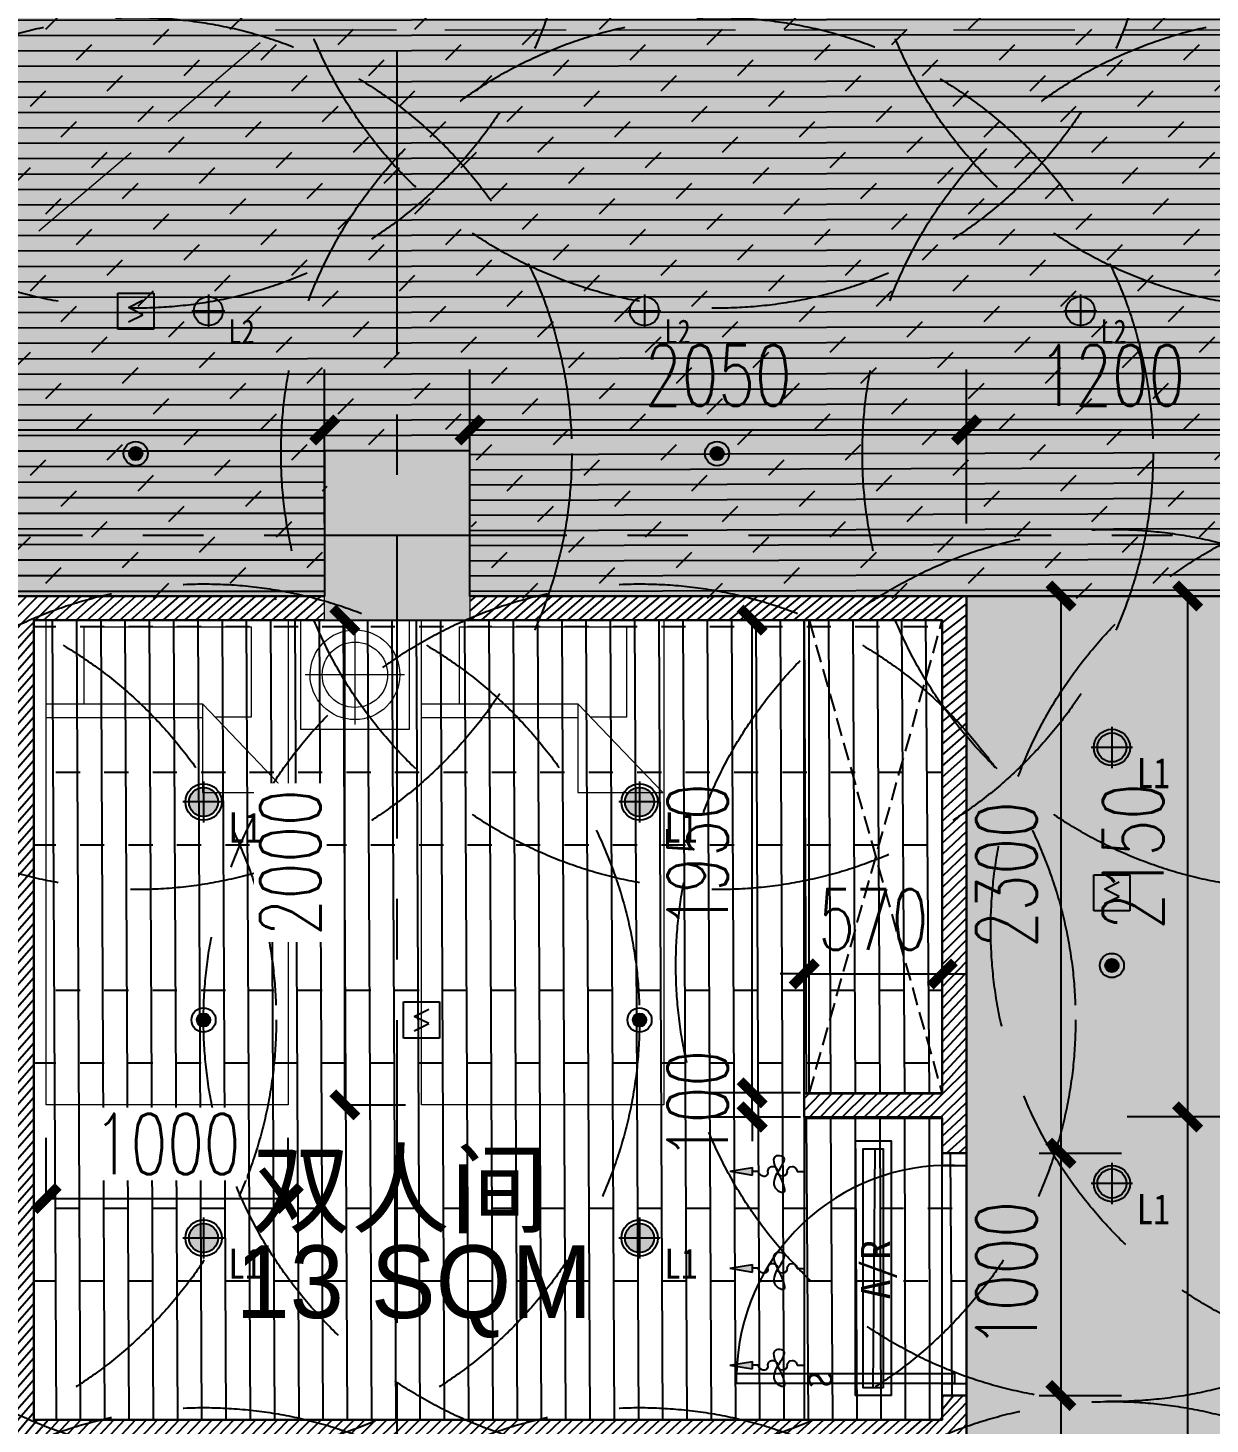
# Model space of a CAD drawing. Header units: millimetres. Extents: x -86392818 to -86307589, y 1129347621 to 1129375919.
# Drawn here: x -86329814 to -86324934, y 1129357203 to 1129362966 of the extents above; entities that cross this region are included whole.
import ezdxf
from ezdxf.enums import TextEntityAlignment as Align

# ---------------------------------------------------------------- set-up
doc = ezdxf.new("R2010")
doc.units = ezdxf.units.MM
doc.header["$LTSCALE"] = 1000
for name, pattern in [('__DASH', [0.35, 0.25, -0.1]), ('CENTER', [2, 1.25, -0.25, 0.25, -0.25]), ('DASH', [0.35, 0.25, -0.1]), ('DASHED', [19.049999999999997, 12.7, -6.35])]:
    doc.linetypes.add(name, pattern=pattern)
doc.layers.get('Defpoints').update_dxf_attribs({"color": 250})
for name, color, linetype in [('AD-DOOR', 4, 'Continuous'), ('A—墙体-填充', 8, 'Continuous'), ('A—轴线', 1, 'CENTER'), ('C—平顶—喷淋', 5, 'Continuous'), ('C—平顶—暖通', 47, 'Continuous'), ('C—平顶—灯具', 1, 'Continuous'), ('C—平顶—烟感 温感', 3, 'Continuous'), ('C—平顶—轮廓线', 4, 'Continuous'), ('F—地坪—hatch', 8, 'Continuous'), ('F—地坪—分格', 5, 'Continuous'), ('p—平面—文字', 40, 'Continuous'), ('P—平面—移动家具', 165, 'Continuous'), ('P—隔墙—石膏板墙（到顶）', 2, 'Continuous'), ('TEXT\u3000文字', 4, 'Continuous'), ('WALL-DIM', 3, 'Continuous'), ('家具尺寸', 165, 'Continuous')]:
    doc.layers.add(name, color=color, linetype=linetype)
for name, color, linetype, lineweight in [('P-15 平面窗帘', 8, 'Continuous', 0), ('Q-01 原始墙柱', 7, 'Continuous', 0), ('Q-02 墙柱填充', 250, 'Continuous', 0), ('家具', 45, 'Continuous', 9)]:
    doc.layers.add(name, color=color, linetype=linetype, lineweight=lineweight)
doc.styles.add('_TCH_DIM_T3', font='SIMPLEX', dxfattribs={"width": 0.7058823529411765, "bigfont": 'GBCBIG'})
doc.styles.add('HZTXT', font='t.shx', dxfattribs={"bigfont": 'hztxt.shx'})
doc.styles.add('MtXpl_', font='simhei.ttf')
doc.styles.add('STO', font='')
doc.styles.add('WORD-2', font='simhei.ttf', dxfattribs={"height": 2.5})
doc.styles.add('黑体', font='simhei.ttf')
doc.styles.get('STO').set_extended_font_data('SimSun')
doc.dimstyles.new('WALL-DIM', dxfattribs={"dimtxt": 250, "dimasz": 100, "dimexe": 250, "dimexo": 300, "dimgap": 100, "dimtad": 1, "dimdec": 0, "dimzin": 0, "dimdsep": 46, "dimtxsty": '_TCH_DIM_T3', "dimblk": 'ARCHTICK', "dimcen": 0.09, "dimclrd": 1, "dimclre": 1, "dimclrt": 7, "dimazin": 2, "dimtfac": 1, "dimtdec": 0, "dimtix": 1, "dimtmove": 2, "dimatfit": 3, "dimfxl": 500, "dimfxlon": 1, "dimtolj": 1, "dimtzin": 0, "dimarcsym": 0})
pattern_1 = [(45, (0, 0), (-22.45064030267288, 22.45064030267288), [])]
pattern_2 = [(37.50000000000001, (0, 0), (-8.000156479920228, 244.7066186646712), [0, -193.04, 0, -215.9, 0, -206.375]), (7.499999999999999, (0, 0), (224.7616415690013, 358.4125502841771), [0, -104.14, 0, -173.99, 0, -66.67500000000001]), (327.5, (-156.21, 0), (395.496185120729, 0.718592339272881), [0, -63.5, 0, -228.6, 0, -298.45]), (317.5, (-156.21, 0), (381.7782262361486, 111.4646616286082), [0, -31.75, 0, -149.86, 0, -171.45])]

# ---------------------------------------------------------------- blocks, each defined once
blk = doc.blocks.new('SYL11215022')
at = {"layer": '家具'}
for p, q in [((1050.459868043661, 2000), (50.45986804366112, 2000)), ((50.45986804366112, 2000), (50.45986804366112, 0)), ((204.3058246523142, 1973.333333969116), (204.3058246523142, 1600.000010728836)), ((893.448530882597, 1973.333333969116), (204.3058246523142, 1973.333333969116)), ((893.535710260272, 1654.400009155273), (893.535710260272, 1973.54080080986)), ((1050.459868043661, 0), (1050.459868043661, 2000)), ((1325.459868043661, 1980.047607183456), (1325.459868043661, 1569.952392816544)), ((2600.459868043661, 2000), (1600.459868043661, 2000)), ((1600.459868043661, 2000), (1600.459868043661, 0)), ((1754.305824652314, 1973.333333969116), (1754.305824652314, 1600.000010728836)), ((2443.448530882597, 1973.333333969116), (1754.305824652314, 1973.333333969116)), ((2443.535710260272, 1654.400009155273), (2443.535710260272, 1973.54080080986)), ((2600.459868043661, 0), (2600.459868043661, 2000)), ((1120.412260755897, 1775), (1530.507475331426, 1775)), ((54.56242688000202, 1289.600018978119), (405.3337720483541, 1654.400009155273)), ((1050.459868043661, 1654.400009155273), (405.3337720483541, 1654.400009155273)), ((405.3337720483541, 1654.400009155273), (405.3337720483541, 1289.600018978119)), ((1604.562426880002, 1289.600018978119), (1955.333772048354, 1654.400009155273)), ((2600.459868043661, 1654.400009155273), (1955.333772048354, 1654.400009155273)), ((1955.333772048354, 1654.400009155273), (1955.333772048354, 1289.600018978119)), ((204.3058246523142, 1600.000010728836), (353.0257644355297, 1600.000010728836)), ((405.3337720483541, 1596.800010681152), (1050.459868043661, 1596.800010681152)), ((1754.305824652314, 1600.000010728836), (1903.02576443553, 1600.000010728836)), ((1955.333772048354, 1596.800010681152), (2600.459868043661, 1596.800010681152)), ((405.3337720483541, 1289.600018978119), (54.56242688000202, 1289.600018978119)), ((1955.333772048354, 1289.600018978119), (1604.562426880002, 1289.600018978119)), ((50.45986804366112, 0), (1050.459868043661, 0)), ((1600.459868043661, 0), (2600.459868043661, 0))]:
    blk.add_line(p, q, dxfattribs=at)
blk.add_lwpolyline([(1550.459868043661, 1550), (1100.459868043661, 1550), (1100.459868043661, 2000), (1550.459868043661, 2000)], close=True, dxfattribs=at)
for radius, start in [(185.0476072919593, 270.2522354533353), (135.0476072919592, 270.3469040224289)]:
    blk.add_arc((1325.459868043661, 1775), radius, start, 270, dxfattribs=at)
blk = doc.blocks.new('SDSZDFSFDHFJGK')
at = {"color": 8}
blk.add_line((859, -49.99999999998545), (-41, -49.99999999998545), dxfattribs=at)
for points in [[(-41, 0), (-41, 900), (0, 900), (0, 0)], [(-41, 50.00000000001455), (-41, -49.99999999998545), (-91, -49.99999999998545), (-91, 50.00000000001455)], [(859, 50.00000000001455), (859, -49.99999999998545), (909, -49.99999999998545), (909, 50.00000000001455)]]:
    blk.add_lwpolyline(points, close=True)
blk.add_arc((-17.25437660326861, 22.72038917466125), 876.5488854589667, 358.5147112231557, 88.87209163520977, dxfattribs=at)
blk = doc.blocks.new('A$C5AE9663F')
at = {"layer": 'A—轴线', "color": 24, "linetype": 'CENTER'}
for p, q in [((9200, -2850), (9200, 24600)), ((29900, 10400), (-4400, 10400))]:
    blk.add_line(p, q, dxfattribs=at)
blk = doc.blocks.new('dffsdsardegew')
at = {"layer": 'C—平顶—灯具'}
h = blk.add_hatch(color=7, dxfattribs=at)
h.set_gradient(color1=(255, 255, 255), color2=(128, 128, 128), name='SPHERICAL')
edge = h.paths.add_edge_path()
edge.add_arc((0, 0), 59.99999982783518, 0, 360)
for p, q in [((0, 84.94745397567749), (0, -84.94745397567749)), ((84.94745390117168, 0), (-84.94745390117168, 0))]:
    blk.add_line(p, q, dxfattribs=at)
for radius in [74.99999978479399, 59.99999982783518]:
    blk.add_circle((0, 0), radius, dxfattribs=at)
at = {"layer": 'C—平顶—灯具', "style": '黑体', "width": 0.8}
blk.add_text('L1', height=124.9999996419401, dxfattribs=at).set_placement((171.2003185302019, -105.796276807785, 94.12059754060085), align=Align.MIDDLE_CENTER)
blk = doc.blocks.new('pen lin')
at = {"layer": 'C—平顶—喷淋'}
blk.add_hatch(color=8, dxfattribs=at).paths.add_polyline_path([(-27.5, 0, 1), (27.5, 0, 1)])
for radius in [49.99999999999999, 27.49999999999999]:
    blk.add_circle((0, 0), radius, dxfattribs=at)
at = {"layer": 'Defpoints', "color": 251, "linetype": 'DASH', "ltscale": 3}
blk.add_circle((0, 0), 1800, dxfattribs=at)
blk = doc.blocks.new('fsdfssdgrewe')
at = {"layer": 'C—平顶—灯具'}
for p, q in [((0, 67.95796331076417), (0, -67.95796331088059)), ((67.95796331088059, 0), (-67.95796331088059, 0))]:
    blk.add_line(p, q, dxfattribs=at)
blk.add_circle((-2.328306436538696e-10, 0), 59.99999999970392, dxfattribs=at)
at = {"layer": 'C—平顶—灯具', "style": '黑体', "width": 0.8}
blk.add_text('L2', height=100, dxfattribs=at).set_placement((136.9602552209981, -84.63702168583404, 75.29647824816585), align=Align.MIDDLE_CENTER)
blk = doc.blocks.new('_ArchTick')
at = {"color": 44, "const_width": 0.4}
blk.add_lwpolyline([(-0.5, -0.5), (0.5, 0.5)], dxfattribs=at)
blk = doc.blocks.new('*D158')
at = {"layer": 'Defpoints', "color": 0, "transparency": 16777216}
for p in [(-86328589.20660238, 1129361306.749559), (-86333739.30134529, 1129360620.965557), (-86328589.20660238, 1129360620.965557)]:
    blk.add_point(p, dxfattribs=at)
at = {"layer": 'WALL-DIM', "color": 1, "lineweight": -2, "transparency": 16777216}
for p, q in [((-86333739.30134529, 1129360920.965557), (-86333739.30134529, 1129361556.749559)), ((-86328589.20660238, 1129360920.965557), (-86328589.20660238, 1129361556.749559)), ((-86333739.30134529, 1129361306.749559), (-86328589.20660238, 1129361306.749559))]:
    blk.add_line(p, q, dxfattribs=at)
at = {"layer": 'WALL-DIM', "color": 1, "lineweight": -2, "transparency": 16777216, "xscale": 100, "yscale": 100, "zscale": 100, "rotation": 180}
blk.add_blockref('_ArchTick', (-86333739.30134529, 1129361306.749559), dxfattribs=at)
at = {"layer": 'WALL-DIM', "color": 1, "lineweight": -2, "transparency": 16777216, "xscale": 100, "yscale": 100, "zscale": 100}
blk.add_blockref('_ArchTick', (-86328589.20660238, 1129361306.749559), dxfattribs=at)
at = {"layer": 'WALL-DIM', "color": 7, "transparency": 16777216, "insert": (-86331164.25397384, 1129361531.749559), "char_height": 250, "attachment_point": 5, "style": '_TCH_DIM_T3'}
blk.add_mtext('\\A1;5150', dxfattribs=at)
blk = doc.blocks.new('*D159')
at = {"layer": 'Defpoints', "color": 0, "transparency": 16777216}
for p in [(-86325939.20660238, 1129361306.749559), (-86327989.20660238, 1129360620.965556), (-86325939.20660238, 1129360620.965556)]:
    blk.add_point(p, dxfattribs=at)
at = {"layer": 'WALL-DIM', "color": 1, "lineweight": -2, "transparency": 16777216}
for p, q in [((-86327989.20660238, 1129360920.965556), (-86327989.20660238, 1129361556.749559)), ((-86325939.20660238, 1129360920.965556), (-86325939.20660238, 1129361556.749559)), ((-86327989.20660238, 1129361306.749559), (-86325939.20660238, 1129361306.749559))]:
    blk.add_line(p, q, dxfattribs=at)
at = {"layer": 'WALL-DIM', "color": 1, "lineweight": -2, "transparency": 16777216, "xscale": 100, "yscale": 100, "zscale": 100, "rotation": 180}
blk.add_blockref('_ArchTick', (-86327989.20660238, 1129361306.749559), dxfattribs=at)
at = {"layer": 'WALL-DIM', "color": 1, "lineweight": -2, "transparency": 16777216, "xscale": 100, "yscale": 100, "zscale": 100}
blk.add_blockref('_ArchTick', (-86325939.20660238, 1129361306.749559), dxfattribs=at)
at = {"layer": 'WALL-DIM', "color": 7, "transparency": 16777216, "insert": (-86326964.20660238, 1129361531.749559), "char_height": 250, "attachment_point": 5, "style": '_TCH_DIM_T3'}
blk.add_mtext('\\A1;2050', dxfattribs=at)
blk = doc.blocks.new('*D160')
at = {"layer": 'Defpoints', "color": 0, "transparency": 16777216}
for p in [(-86324739.20660238, 1129361306.749559), (-86325939.20660238, 1129360620.965556), (-86324739.20660238, 1129360620.965556)]:
    blk.add_point(p, dxfattribs=at)
at = {"layer": 'WALL-DIM', "color": 1, "lineweight": -2, "transparency": 16777216}
for p, q in [((-86325939.20660238, 1129360920.965556), (-86325939.20660238, 1129361556.749559)), ((-86324739.20660238, 1129360920.965556), (-86324739.20660238, 1129361556.749559)), ((-86325939.20660238, 1129361306.749559), (-86324739.20660238, 1129361306.749559))]:
    blk.add_line(p, q, dxfattribs=at)
at = {"layer": 'WALL-DIM', "color": 1, "lineweight": -2, "transparency": 16777216, "xscale": 100, "yscale": 100, "zscale": 100, "rotation": 180}
blk.add_blockref('_ArchTick', (-86325939.20660238, 1129361306.749559), dxfattribs=at)
at = {"layer": 'WALL-DIM', "color": 1, "lineweight": -2, "transparency": 16777216, "xscale": 100, "yscale": 100, "zscale": 100}
blk.add_blockref('_ArchTick', (-86324739.20660238, 1129361306.749559), dxfattribs=at)
at = {"layer": 'WALL-DIM', "color": 7, "transparency": 16777216, "insert": (-86325339.20660238, 1129361531.749559), "char_height": 250, "attachment_point": 5, "style": '_TCH_DIM_T3'}
blk.add_mtext('\\A1;1200', dxfattribs=at)
blk = doc.blocks.new('*D190')
at = {"layer": 'Defpoints', "color": 0, "transparency": 16777216}
for p in [(-86326824.29290952, 1129358570.56372), (-86326324.2066024, 1129358570.56372), (-86326324.2066024, 1129358470.56372)]:
    blk.add_point(p, dxfattribs=at)
at = {"layer": 'WALL-DIM', "color": 1, "lineweight": -2, "transparency": 16777216}
for p, q in [((-86326824.29290952, 1129358570.56372), (-86326824.29290952, 1129358670.56372)), ((-86326624.2066024, 1129358570.56372), (-86327074.29290952, 1129358570.56372)), ((-86326824.29290952, 1129358470.56372), (-86326824.29290952, 1129358570.56372)), ((-86326624.2066024, 1129358470.56372), (-86327074.29290952, 1129358470.56372)), ((-86326824.29290952, 1129358470.56372), (-86326824.29290952, 1129358370.56372))]:
    blk.add_line(p, q, dxfattribs=at)
at = {"layer": 'WALL-DIM', "color": 1, "lineweight": -2, "transparency": 16777216, "xscale": 100, "yscale": 100, "zscale": 100}
for p, rotation in [((-86326824.29290952, 1129358570.56372), 270), ((-86326824.29290952, 1129358470.56372), 90)]:
    blk.add_blockref('_ArchTick', p, dxfattribs=dict(at, rotation=rotation))
at = {"layer": 'WALL-DIM', "color": 7, "transparency": 16777216, "insert": (-86327049.29290918, 1129358520.563719), "char_height": 250, "attachment_point": 5, "rotation": 90, "style": '_TCH_DIM_T3'}
blk.add_mtext('\\A1;100', dxfattribs=at)
blk = doc.blocks.new('*D191')
at = {"layer": 'Defpoints', "color": 0, "transparency": 16777216}
for p in [(-86326824.29290955, 1129360520.965557), (-86326466.06808792, 1129360520.965557), (-86326324.2066024, 1129358570.56372)]:
    blk.add_point(p, dxfattribs=at)
at = {"layer": 'WALL-DIM', "color": 1, "lineweight": -2, "transparency": 16777216}
for p, q in [((-86326766.06808792, 1129360520.965557), (-86327074.29290955, 1129360520.965557)), ((-86326824.29290955, 1129358570.56372), (-86326824.29290955, 1129360520.965557)), ((-86326624.2066024, 1129358570.56372), (-86327074.29290955, 1129358570.56372))]:
    blk.add_line(p, q, dxfattribs=at)
at = {"layer": 'WALL-DIM', "color": 1, "lineweight": -2, "transparency": 16777216, "xscale": 100, "yscale": 100, "zscale": 100}
for p, rotation in [((-86326824.29290955, 1129360520.965557), 90), ((-86326824.29290955, 1129358570.56372), 270)]:
    blk.add_blockref('_ArchTick', p, dxfattribs=dict(at, rotation=rotation))
at = {"layer": 'WALL-DIM', "color": 7, "transparency": 16777216, "insert": (-86327049.2929092, 1129359545.764638), "char_height": 250, "attachment_point": 5, "rotation": 90, "style": '_TCH_DIM_T3'}
blk.add_mtext('\\A1;1950', dxfattribs=at)
blk = doc.blocks.new('*D192')
at = {"layer": 'Defpoints', "color": 0, "transparency": 16777216}
for p in [(-86326039.20660238, 1129359061.178685), (-86326609.20660238, 1129358570.563719), (-86326039.20660238, 1129358570.563719)]:
    blk.add_point(p, dxfattribs=at)
at = {"layer": 'WALL-DIM', "color": 1, "lineweight": -2, "transparency": 16777216}
for p, q in [((-86326609.20660238, 1129358870.563719), (-86326609.20660238, 1129359311.178685)), ((-86326039.20660238, 1129358870.563719), (-86326039.20660238, 1129359311.178685)), ((-86326609.20660238, 1129359061.178685), (-86326709.20660238, 1129359061.178685)), ((-86326609.20660238, 1129359061.178685), (-86326039.20660238, 1129359061.178685)), ((-86326039.20660238, 1129359061.178685), (-86325939.20660238, 1129359061.178685))]:
    blk.add_line(p, q, dxfattribs=at)
at = {"layer": 'WALL-DIM', "color": 1, "lineweight": -2, "transparency": 16777216, "xscale": 100, "yscale": 100, "zscale": 100}
blk.add_blockref('_ArchTick', (-86326609.20660238, 1129359061.178685), dxfattribs=at)
at = {"layer": 'WALL-DIM', "color": 1, "lineweight": -2, "transparency": 16777216, "xscale": 100, "yscale": 100, "zscale": 100, "rotation": 180}
blk.add_blockref('_ArchTick', (-86326039.20660238, 1129359061.178685), dxfattribs=at)
at = {"layer": 'WALL-DIM', "color": 7, "transparency": 16777216, "insert": (-86326324.20660238, 1129359286.178685), "char_height": 250, "attachment_point": 5, "style": '_TCH_DIM_T3'}
blk.add_mtext('\\A1;570', dxfattribs=at)
blk = doc.blocks.new('*D291')
at = {"layer": 'Defpoints', "color": 0, "transparency": 16777216}
for p in [(-86324299.20660242, 1129360620.965557), (-86325026.65022856, 1129358470.965557), (-86324299.20660242, 1129358470.965557)]:
    blk.add_point(p, dxfattribs=at)
at = {"layer": 'WALL-DIM', "color": 1, "lineweight": -2, "transparency": 16777216}
for p, q in [((-86324599.20660242, 1129360620.965557), (-86325276.65022856, 1129360620.965557)), ((-86325026.65022856, 1129360620.965557), (-86325026.65022856, 1129358470.965557)), ((-86324599.20660242, 1129358470.965557), (-86325276.65022856, 1129358470.965557))]:
    blk.add_line(p, q, dxfattribs=at)
at = {"layer": 'WALL-DIM', "color": 1, "lineweight": -2, "transparency": 16777216, "xscale": 100, "yscale": 100, "zscale": 100}
for p, rotation in [((-86325026.65022856, 1129360620.965557), 90), ((-86325026.65022856, 1129358470.965557), 270)]:
    blk.add_blockref('_ArchTick', p, dxfattribs=dict(at, rotation=rotation))
at = {"layer": 'WALL-DIM', "color": 7, "transparency": 16777216, "insert": (-86325251.65022822, 1129359545.965557), "char_height": 250, "attachment_point": 5, "rotation": 90, "style": '_TCH_DIM_T3'}
blk.add_mtext('\\A1;2150', dxfattribs=at)
blk = doc.blocks.new('*D292')
at = {"layer": 'Defpoints', "color": 0, "transparency": 16777216}
for p in [(-86324299.20660242, 1129358470.965557), (-86325026.65022859, 1129350670.965557), (-86324339.20660241, 1129350670.965557)]:
    blk.add_point(p, dxfattribs=at)
at = {"layer": 'WALL-DIM', "color": 1, "lineweight": -2, "transparency": 16777216}
for p, q in [((-86324599.20660242, 1129358470.965557), (-86325276.65022859, 1129358470.965557)), ((-86325026.65022859, 1129358470.965557), (-86325026.65022859, 1129350670.965557)), ((-86324639.20660241, 1129350670.965557), (-86325276.65022859, 1129350670.965557))]:
    blk.add_line(p, q, dxfattribs=at)
at = {"layer": 'WALL-DIM', "color": 1, "lineweight": -2, "transparency": 16777216, "xscale": 100, "yscale": 100, "zscale": 100}
for p, rotation in [((-86325026.65022859, 1129358470.965557), 90), ((-86325026.65022859, 1129350670.965557), 270)]:
    blk.add_blockref('_ArchTick', p, dxfattribs=dict(at, rotation=rotation))
at = {"layer": 'WALL-DIM', "color": 7, "transparency": 16777216, "insert": (-86325251.65022825, 1129354570.965557), "char_height": 250, "attachment_point": 5, "rotation": 90, "style": '_TCH_DIM_T3'}
blk.add_mtext('\\A1;7800', dxfattribs=at)
blk = doc.blocks.new('*D295')
at = {"layer": 'Defpoints', "color": 0, "transparency": 16777216}
for p in [(-86325939.20660241, 1129360620.965557), (-86325939.20660236, 1129358320.965556), (-86325549.53988297, 1129358320.965556)]:
    blk.add_point(p, dxfattribs=at)
at = {"layer": 'WALL-DIM', "color": 1, "lineweight": -2, "transparency": 16777216}
for p, q in [((-86325639.20660241, 1129360620.965557), (-86325299.53988297, 1129360620.965557)), ((-86325549.53988297, 1129360620.965557), (-86325549.53988297, 1129358320.965556)), ((-86325639.20660236, 1129358320.965556), (-86325299.53988297, 1129358320.965556))]:
    blk.add_line(p, q, dxfattribs=at)
at = {"layer": 'WALL-DIM', "color": 1, "lineweight": -2, "transparency": 16777216, "xscale": 100, "yscale": 100, "zscale": 100}
for p, rotation in [((-86325549.53988297, 1129360620.965557), 90), ((-86325549.53988297, 1129358320.965556), 270)]:
    blk.add_blockref('_ArchTick', p, dxfattribs=dict(at, rotation=rotation))
at = {"layer": 'WALL-DIM', "color": 7, "transparency": 16777216, "insert": (-86325774.53988263, 1129359470.965556), "char_height": 250, "attachment_point": 5, "rotation": 90, "style": '_TCH_DIM_T3'}
blk.add_mtext('\\A1;2300', dxfattribs=at)
blk = doc.blocks.new('*D296')
at = {"layer": 'Defpoints', "color": 0, "transparency": 16777216}
for p in [(-86325939.20660236, 1129358320.965556), (-86325939.20660236, 1129357320.965556), (-86325549.539883, 1129357320.965556)]:
    blk.add_point(p, dxfattribs=at)
at = {"layer": 'WALL-DIM', "color": 1, "lineweight": -2, "transparency": 16777216}
for p, q in [((-86325639.20660236, 1129358320.965556), (-86325299.539883, 1129358320.965556)), ((-86325549.539883, 1129358320.965556), (-86325549.539883, 1129357320.965556)), ((-86325639.20660236, 1129357320.965556), (-86325299.539883, 1129357320.965556))]:
    blk.add_line(p, q, dxfattribs=at)
at = {"layer": 'WALL-DIM', "color": 1, "lineweight": -2, "transparency": 16777216, "xscale": 100, "yscale": 100, "zscale": 100}
for p, rotation in [((-86325549.539883, 1129358320.965556), 90), ((-86325549.539883, 1129357320.965556), 270)]:
    blk.add_blockref('_ArchTick', p, dxfattribs=dict(at, rotation=rotation))
at = {"layer": 'WALL-DIM', "color": 7, "transparency": 16777216, "insert": (-86325774.53988266, 1129357820.965556), "char_height": 250, "attachment_point": 5, "rotation": 90, "style": '_TCH_DIM_T3'}
blk.add_mtext('\\A1;1000', dxfattribs=at)
blk = doc.blocks.new('*D297')
at = {"layer": 'Defpoints', "color": 0, "transparency": 16777216}
for p in [(-86325939.20660236, 1129357320.965556), (-86325939.20660236, 1129354920.965556), (-86325549.53988303, 1129354920.965556)]:
    blk.add_point(p, dxfattribs=at)
at = {"layer": 'WALL-DIM', "color": 1, "lineweight": -2, "transparency": 16777216}
for p, q in [((-86325639.20660236, 1129357320.965556), (-86325299.53988303, 1129357320.965556)), ((-86325549.53988303, 1129357320.965556), (-86325549.53988303, 1129354920.965556)), ((-86325639.20660236, 1129354920.965556), (-86325299.53988303, 1129354920.965556))]:
    blk.add_line(p, q, dxfattribs=at)
at = {"layer": 'WALL-DIM', "color": 1, "lineweight": -2, "transparency": 16777216, "xscale": 100, "yscale": 100, "zscale": 100}
for p, rotation in [((-86325549.53988303, 1129357320.965556), 90), ((-86325549.53988303, 1129354920.965556), 270)]:
    blk.add_blockref('_ArchTick', p, dxfattribs=dict(at, rotation=rotation))
at = {"layer": 'WALL-DIM', "color": 7, "transparency": 16777216, "insert": (-86325774.53988269, 1129356120.965556), "char_height": 250, "attachment_point": 5, "rotation": 90, "style": '_TCH_DIM_T3'}
blk.add_mtext('\\A1;2400', dxfattribs=at)
blk = doc.blocks.new('smoker')
for p, q in [((-144.0000000984874, -144.0000000975269), (-144.0000000984874, 144.0000000975269)), ((-144.0000000984874, 144.0000000975269), (144.0000000981381, 144.0000000975269)), ((144.0000000981381, 144.0000000975269), (144.0000000981381, -144.0000000975269)), ((-57.60000004037283, 28.80000001835288), (57.60000004037283, 86.40000006099581)), ((57.60000004037283, -28.80000001835288), (-57.60000004037283, 28.80000001835288)), ((-57.60000004037283, -86.40000006099581), (57.60000004037283, -28.80000001835288)), ((144.0000000981381, -144.0000000975269), (-144.0000000984874, -144.0000000975269))]:
    blk.add_line(p, q)
blk = doc.blocks.new('*U307')
at = {"linetype": 'DASHED', "ltscale": 5}
h = blk.add_hatch(dxfattribs=at)
h.set_pattern_fill('ANSI31', color=250, scale=8, angle=315, style=0)
h.set_pattern_definition([(0, (408.4614638931748, 1.935061369293013e-11), (8.9e-15, 25.4), [])])
h.paths.add_polyline_path([(16.12207963719263, 58.87791939108989), (16.12207963722176, 16.12207963752008), (508.6769951292886, 16.12207963753943), (508.6769951292595, 58.87791939110924)])
blk.add_line((-2.91038e-11, 74.9999990286099), (0, 0))
at = {"color": 251}
blk.add_line((16.12207963719265, 58.87791939108989), (16.12207963722176, 16.12207963752007), dxfattribs=at)
blk.add_lwpolyline([(-2.91038e-11, 74.9999990286099), (524.7990747669469, 74.99999902862926), (524.799074766976, 1.935061369293013e-11), (0, 0)])
blk.add_lwpolyline([(-2.91038e-11, 74.9999990286099), (524.7990747669469, 74.99999902862926), (524.799074766976, 1.935061369293013e-11), (0, 0)])
blk.add_lwpolyline([(16.12207963719265, 58.87791939108989), (508.6769951292595, 58.87791939110924), (508.6769951292886, 16.12207963753942), (16.12207963722176, 16.12207963752007)], dxfattribs=at)
blk.add_lwpolyline([(16.12207963719265, 58.87791939108989), (508.6769951292595, 58.87791939110924), (508.6769951292886, 16.12207963753942), (16.12207963722176, 16.12207963752007)], dxfattribs=at)
at = {"style": 'WORD-2'}
blk.add_attdef('A/S_001', (591.0874119215388, 55.90921457137409), '', height=40, dxfattribs=at)
blk = doc.blocks.new('A$C17F63F54')
at = {"layer": 'C—平顶—暖通'}
blk.add_hatch(color=256, dxfattribs=at).paths.add_polyline_path([(-0.2596390900653205, 128.0441900849401), (-6.633894742175471, 89.06014079574379), (6.278446664589865, 89.0518114004517)])
for p, q in [((-0.2596390900798724, 128.044190084911), (-6.633894742095436, 89.0601407958311, 304.2596566384486)), ((-0.2596390900798724, 128.0441900847945), (6.278446664575313, 89.0518114004517, 304.5291036382209)), ((6.278446664458897, 89.05181140033528, 304.5291036382191), (-6.633894742182747, 89.06014079574379, 304.2596566384432)), ((-0.1755918459457462, 86.5952645567013), (-0.1805815091574914, 89.0559779413743)), ((-0.1612779507486266, 79.53619223384885), (-0.1755918459457462, 86.5952645567013)), ((-0.02530511620716425, 12.47952726966469), (-7.275957614183426e-12, 0))]:
    blk.add_line(p, q, dxfattribs=at)
for centre, major_axis, ratio, start_param, end_param in [((-4.326824604977446, 66.95456925107283), (-9.390456606674936, 9.352451044021558), 0.9999999999928292, 4.712388980353386, 5.176036589349728), ((-4.326824604569993, 66.95456925098551), (-9.390456606399347, 9.352451043747072), 0.999999999999482, 4.248741371376741, 4.712388980377646), ((-0.1936202255965327, 54.38977389701176), (5.856204199849822, 5.88000206145645), 0.9999999999967406, 0.6339838656442424, 2.35619449019425), ((-0.1102881379702012, 54.38994287222158), (-5.939046229121175, 5.915009400773366), 0.9999999999993869, 0.7853981634135043, 2.356194490209538), ((2.017945406601939, 69.08379723731196), (-4.648549790141436, 4.629735928611958), 0.9999999999997758, 2.20478019244536, 4.248741371395992), ((-0.04230172053939896, 20.86161038989667), (-5.939046229227773, 5.915009400879527), 0.9999999999984901, -0.7853981633982032, 0.7853981633964535), ((-0.07629492933483562, 37.62577663132106), (-5.939046229128526, 5.915009400780688), 0.9999999999969119, 3.926990816973035, 5.497787143763095), ((-0.07629492933483562, 37.62577663094271), (5.915009400780688, 5.939046229128526), 0.9999999999969119, 3.926990817006285, 5.497787143796343), ((-0.04230172065581428, 20.8616103901295), (-5.939046229121175, 5.915009400773366), 0.9999999999993869, 0.7853981634135043, 2.356194490209538)]:
    blk.add_ellipse(centre, major_axis=major_axis, ratio=ratio, start_param=start_param, end_param=end_param, dxfattribs=at)
blk.add_spline([(-0.196613282438193, 45.02082850955776, 8.114779437599282), (29.25720798734255, 48.68284663185477, -81.53406640920548), (13.41335598957812, 39.69659893005155, 8.07266106468478), (-26.6037407601325, 48.11037714872509, 8.07266106468478), (-25.43068081071397, 36.40358729084255, 8.07266106468478), (-0.196613282438193, 45.02082850955776, 8.114779437599282)], degree=3, dxfattribs=at)
blk = doc.blocks.new('fdfdsfdshrtfew')
at = {"layer": 'C—平顶—暖通', "xscale": 2.4, "yscale": 2.4, "zscale": 2.4, "rotation": 270}
for p in [(0, 800), (0, 400), (0, 0)]:
    blk.add_blockref('A$C17F63F54', p, dxfattribs=at)
at = {"layer": 'C—平顶—暖通', "style": 'STO'}
blk.add_text('S', height=100, rotation=90, dxfattribs=at).set_placement((-15.85923075675964, -94.37552370131016, -1116.165065676689))
blk = doc.blocks.new('*D353')
at = {"layer": 'Defpoints', "color": 0, "transparency": 16777216}
for p in [(-86328739.25397384, 1129358134.192731), (-86329739.25397384, 1129357441.290257), (-86328739.25397384, 1129357441.290257)]:
    blk.add_point(p, dxfattribs=at)
at = {"layer": '家具尺寸', "color": 1, "lineweight": -2, "transparency": 16777216}
for p, q in [((-86329739.25397384, 1129358129.192731), (-86329739.25397384, 1129358384.192731)), ((-86328739.25397384, 1129358129.192731), (-86328739.25397384, 1129358384.192731)), ((-86329739.25397384, 1129358134.192731), (-86328739.25397384, 1129358134.192731))]:
    blk.add_line(p, q, dxfattribs=at)
at = {"layer": '家具尺寸', "color": 1, "lineweight": -2, "transparency": 16777216, "xscale": 100, "yscale": 100, "zscale": 100, "rotation": 180}
blk.add_blockref('_ArchTick', (-86329739.25397384, 1129358134.192731), dxfattribs=at)
at = {"layer": '家具尺寸', "color": 1, "lineweight": -2, "transparency": 16777216, "xscale": 100, "yscale": 100, "zscale": 100}
blk.add_blockref('_ArchTick', (-86328739.25397384, 1129358134.192731), dxfattribs=at)
at = {"layer": '家具尺寸', "color": 7, "transparency": 16777216, "insert": (-86329239.25397384, 1129358359.192731), "char_height": 250, "attachment_point": 5, "style": '_TCH_DIM_T3', "bg_fill": 3, "box_fill_scale": 1.1, "bg_fill_color": 256, "bg_fill_true_color": 13158600, "bg_fill_transparency": 0}
blk.add_mtext('\\A1;1000', dxfattribs=at)
blk = doc.blocks.new('*D354')
at = {"layer": 'Defpoints', "color": 0, "transparency": 16777216}
for p in [(-86328996.92865029, 1129360520.965557), (-86328505.97795892, 1129360520.965557), (-86328996.92865029, 1129358520.965557)]:
    blk.add_point(p, dxfattribs=at)
at = {"layer": '家具尺寸', "color": 1, "lineweight": -2, "transparency": 16777216}
for p, q in [((-86328510.97795892, 1129360520.965557), (-86328255.97795892, 1129360520.965557)), ((-86328505.97795892, 1129358520.965557), (-86328505.97795892, 1129360520.965557)), ((-86328510.97795892, 1129358520.965557), (-86328255.97795892, 1129358520.965557))]:
    blk.add_line(p, q, dxfattribs=at)
at = {"layer": '家具尺寸', "color": 1, "lineweight": -2, "transparency": 16777216, "xscale": 100, "yscale": 100, "zscale": 100}
for p, rotation in [((-86328505.97795892, 1129360520.965557), 90), ((-86328505.97795892, 1129358520.965557), 270)]:
    blk.add_blockref('_ArchTick', p, dxfattribs=dict(at, rotation=rotation))
at = {"layer": '家具尺寸', "color": 7, "transparency": 16777216, "insert": (-86328730.97795857, 1129359520.965557), "char_height": 250, "attachment_point": 5, "rotation": 90, "style": '_TCH_DIM_T3', "bg_fill": 3, "box_fill_scale": 1.1, "bg_fill_color": 256, "bg_fill_true_color": 13158600, "bg_fill_transparency": 0}
blk.add_mtext('\\A1;2000', dxfattribs=at)

msp = doc.modelspace()

# ---------------------------------------------------------------- hatches: boundary and pattern name
at = {"layer": 'A—墙体-填充'}
h = msp.add_hatch(dxfattribs=at)
h.set_pattern_fill('ANSI31', color=8, scale=10, style=0)
h.set_pattern_definition(pattern_1)
h.paths.add_polyline_path([(-86325939.20660233, 1129357320.965556), (-86326039.20660233, 1129357320.965556), (-86326039.20660238, 1129357220.965556), (-86329789.25397384, 1129357220.965556), (-86329789.25397384, 1129360520.965556), (-86328589.20660238, 1129360520.965556), (-86328589.20660238, 1129360620.965556), (-86333739.30134529, 1129360620.965557), (-86333739.30134529, 1129358320.965556), (-86333639.3013453, 1129358320.965556), (-86333639.3013453, 1129358470.563719), (-86333069.30134529, 1129358470.563719), (-86333069.30134529, 1129358570.563719), (-86333639.3013453, 1129358570.563719), (-86333639.30134529, 1129360520.965556), (-86329889.25397384, 1129360520.965556), (-86329889.25397384, 1129357220.965556), (-86333639.30134532, 1129357220.965556), (-86333639.30134532, 1129357320.965556), (-86333739.3013453, 1129357320.965556), (-86333739.30134535, 1129354920.965556), (-86333639.3013454, 1129354920.965556), (-86333639.30134535, 1129355070.563719), (-86333069.30134535, 1129355070.563719), (-86333069.30134535, 1129355170.563719), (-86333639.30134535, 1129355170.563719), (-86333639.30134532, 1129357120.965556), (-86329889.25397384, 1129357120.965556), (-86329889.25397384, 1129353820.965556), (-86333639.30134532, 1129353820.965556), (-86333639.30134538, 1129353920.965556), (-86333739.30134535, 1129353920.965556), (-86333739.3013453, 1129351470.815869), (-86333639.30134535, 1129351470.815869), (-86333639.30134535, 1129351670.563719), (-86333069.30134532, 1129351670.563719), (-86333069.30134532, 1129351770.563719), (-86333639.30134532, 1129351770.563719), (-86333639.30134533, 1129353720.965556), (-86326039.20660238, 1129353720.965556), (-86326039.20660238, 1129350370.965556), (-86325939.20660238, 1129350370.965556), (-86325939.20660232, 1129353920.965556), (-86326039.20660232, 1129353920.965556), (-86326039.20660238, 1129353820.965556), (-86329789.25397384, 1129353820.965556), (-86329789.25397384, 1129357120.965556), (-86326039.20660233, 1129357120.965556), (-86326039.20660238, 1129355170.563719), (-86326609.20660236, 1129355170.563719), (-86326609.20660236, 1129355070.563719), (-86326039.20660238, 1129355070.563719), (-86326039.20660238, 1129354920.965556), (-86325939.20660238, 1129354920.965556)])
h = msp.add_hatch(dxfattribs=at)
h.set_pattern_fill('ANSI31', color=8, scale=10, style=0)
h.set_pattern_definition(pattern_1)
h.paths.add_polyline_path([(-86325939.20660238, 1129360620.965556), (-86327989.20660238, 1129360620.965556), (-86327989.20660238, 1129360520.965556), (-86326039.20660238, 1129360520.965556), (-86326039.20660238, 1129358570.563719), (-86326609.20660238, 1129358570.563719), (-86326609.20660238, 1129358470.563719), (-86326039.20660233, 1129358470.563719), (-86326039.20660233, 1129358320.965556), (-86325939.20660233, 1129358320.965556)])
at = {"layer": 'C—平顶—轮廓线'}
h = msp.add_hatch(dxfattribs=at)
h.set_pattern_fill('AR-SAND', color=8, scale=5)
h.set_pattern_definition(pattern_2)
h.paths.add_polyline_path([(-86319389.20660238, 1129360620.965556), (-86319389.20660238, 1129370700.965556), (-86337189.20660238, 1129370700.965556), (-86337189.20660238, 1129370370.965556), (-86337569.20660238, 1129370370.965556), (-86337569.20660238, 1129367745.965556), (-86336969.20660238, 1129367745.965556), (-86336969.20660238, 1129361200.965556), (-86337189.20660238, 1129361200.965556), (-86337189.20660238, 1129360620.965556), (-86328589.20660241, 1129360620.965556), (-86328589.20660238, 1129361220.965556), (-86327989.20660238, 1129361220.965556), (-86327989.20660238, 1129360620.965556)])
at = {"layer": 'F—地坪—hatch'}
h = msp.add_hatch(dxfattribs=at)
h.set_pattern_fill('DOLMIT', color=250, scale=10)
h.set_pattern_definition([(0, (0, 0), (0, 63.5), []), (45, (0, 0), (-126.9999134350099, 126.9999134350099), [89.80256121069154, -179.6051224213831])])
h.paths.add_polyline_path([(-86319389.20660238, 1129360620.965556), (-86319389.20660238, 1129370920.965557), (-86337189.20660238, 1129370920.965556), (-86337189.20660238, 1129370370.965556), (-86337569.20660238, 1129370370.965556), (-86337569.20660238, 1129367745.965556), (-86337189.20660238, 1129367745.965556), (-86337189.20660238, 1129360620.965556), (-86328589.20660238, 1129360620.965556), (-86328589.20660238, 1129361220.965556), (-86327989.20660238, 1129361220.965556), (-86327989.20660238, 1129360620.965556)])
h = msp.add_hatch(dxfattribs=at)
h.set_pattern_fill('AR-SAND', color=251, scale=5)
h.set_pattern_definition(pattern_2)
h.paths.add_polyline_path([(-86323939.20660238, 1129350370.965556), (-86323939.20660238, 1129352320.965557), (-86323939.20660238, 1129352420.965557), (-86323939.2066025, 1129354370.965557), (-86323939.20660238, 1129354470.965557), (-86323939.20660238, 1129356420.965556), (-86323939.20660238, 1129356520.965556), (-86323939.20660238, 1129358470.965556), (-86324739.20660238, 1129358470.965556), (-86324739.20660238, 1129360620.965556), (-86325939.20660238, 1129360620.965556), (-86325939.20660238, 1129350370.965556)])
h = msp.add_hatch(dxfattribs=at)
h.set_pattern_fill('A-木地板', color=251, scale=0.9999999948342944, angle=-90.00000000688259)
h.set_pattern_definition([(269.9999999931174, (0, 0), (99.99999948342943, -1.201236269209245e-08), []), (359.9999999931174, (0, 0), (1.081113193379377e-07, 899.9999953508649), [99.99999948342943, -99.99999948342943]), (359.9999999931174, (-99.99999944739234, 299.9999984623007), (1.081113193379377e-07, 899.9999953508649), [99.99999948342943, -99.99999948342943])])
h.paths.add_polyline_path([(-86326039.20660238, 1129360520.965556), (-86329789.25397384, 1129360520.965556), (-86329789.25397384, 1129357220.965556), (-86326039.20660236, 1129357220.965556), (-86326039.20660236, 1129357320.965556), (-86325939.20660233, 1129357320.965556), (-86325939.20660238, 1129358320.965556), (-86326039.20660233, 1129358320.965556), (-86326039.20660233, 1129358465.563719), (-86326609.20660238, 1129358465.563719), (-86326609.20660238, 1129358565.563719), (-86326039.20660238, 1129358565.563719)])
at = {"layer": 'Q-02 墙柱填充'}
h = msp.add_hatch(color=256, dxfattribs=at)
h.dxf.hatch_style = 1
h.paths.add_polyline_path([(-86337189.20660238, 1129371620.965556), (-86337789.20660238, 1129371620.965556), (-86337789.20660238, 1129370920.965556), (-86337189.20660238, 1129370920.965556)])
h.paths.add_polyline_path([(-86332639.20660238, 1129371420.965556), (-86333139.20660238, 1129371420.965556), (-86333139.20660238, 1129370920.965556), (-86332639.20660238, 1129370920.965556)])
h.paths.add_polyline_path([(-86327989.20660238, 1129371620.965556), (-86328589.20660238, 1129371620.965556), (-86328589.20660238, 1129370920.965556), (-86327989.20660238, 1129370920.965556)])
h.paths.add_polyline_path([(-86323439.20660238, 1129371420.965556), (-86323939.20660238, 1129371420.965556), (-86323939.20660238, 1129370920.965556), (-86323439.20660238, 1129370920.965556)])
h.paths.add_polyline_path([(-86318789.20660238, 1129371620.965556), (-86319389.20660238, 1129371620.965556), (-86319389.20660238, 1129370920.965556), (-86318789.20660238, 1129370920.965556)])
h.paths.add_polyline_path([(-86309589.20660238, 1129371620.965556), (-86310189.20660238, 1129371620.965556), (-86310189.20660238, 1129370920.965556), (-86309589.20660238, 1129370920.965556)])
h.paths.add_polyline_path([(-86309589.20660238, 1129365320.965556), (-86310189.20660238, 1129365320.965556), (-86310189.20660238, 1129364620.965556), (-86309589.20660238, 1129364620.965556)])
h.paths.add_polyline_path([(-86318789.20660238, 1129365320.965556), (-86319389.20660238, 1129365320.965556), (-86319389.20660238, 1129364620.965556), (-86318789.20660238, 1129364620.965556)])
h.paths.add_polyline_path([(-86318789.20660238, 1129361220.965556), (-86319389.20660238, 1129361220.965556), (-86319389.20660238, 1129360520.965556), (-86318789.20660238, 1129360520.965556)])
h.paths.add_polyline_path([(-86309589.20660238, 1129361220.965556), (-86310189.20660238, 1129361220.965556), (-86310189.20660238, 1129360520.965556), (-86309589.20660238, 1129360520.965556)])
h.paths.add_polyline_path([(-86327989.20660238, 1129361220.965556), (-86328589.20660238, 1129361220.965556), (-86328589.20660238, 1129360520.965556), (-86327989.20660238, 1129360520.965556)])
h.paths.add_polyline_path([(-86337189.20660238, 1129361220.965556), (-86337789.20660238, 1129361220.965556), (-86337789.20660238, 1129360520.965556), (-86337189.20660238, 1129360520.965556)])
h.paths.add_polyline_path([(-86337189.20660238, 1129350820.965556), (-86337789.20660238, 1129350820.965556), (-86337789.20660238, 1129350120.965556), (-86337189.20660238, 1129350120.965556)])
h.paths.add_polyline_path([(-86327989.20660238, 1129350820.965556), (-86328589.20660238, 1129350820.965556), (-86328589.20660238, 1129350120.965556), (-86327989.20660238, 1129350120.965556)])
h.paths.add_polyline_path([(-86323439.20660238, 1129350620.965556), (-86323939.20660238, 1129350620.965556), (-86323939.20660238, 1129350120.965556), (-86323439.20660238, 1129350120.965556)])
h.paths.add_polyline_path([(-86318789.20660238, 1129350820.965556), (-86319389.20660238, 1129350820.965556), (-86319389.20660238, 1129350120.965556), (-86318789.20660238, 1129350120.965556)])
h.paths.add_polyline_path([(-86314239.20660238, 1129350620.965556), (-86314739.20660238, 1129350620.965556), (-86314739.20660238, 1129350120.965556), (-86314239.20660238, 1129350120.965556)])
h.paths.add_polyline_path([(-86309589.20660238, 1129350820.965556), (-86310189.20660238, 1129350820.965556), (-86310189.20660238, 1129350120.965556), (-86309589.20660238, 1129350120.965556)])

# ---------------------------------------------------------------- linework, layer by layer
at = {"layer": 'C—平顶—轮廓线'}
for p, q in [((-86325939.20660238, 1129360620.965556), (-86324739.20660238, 1129360620.965556)), ((-86326609.20660238, 1129358570.563719), (-86326609.20660238, 1129360520.965556)), ((-86326609.20660238, 1129358470.563719), (-86326609.20660245, 1129357220.965556))]:
    msp.add_line(p, q, dxfattribs=at)
msp.add_lwpolyline([(-86326039.20660233, 1129358320.965556), (-86325939.20660233, 1129358320.965556), (-86325939.20660233, 1129357320.965556), (-86326039.20660233, 1129357320.965556)], close=True, dxfattribs=at)
at = {"layer": 'F—地坪—分格'}
for points in [[(-86337569.20660238, 1129370370.965556), (-86337189.20660238, 1129370370.965556), (-86337189.20660238, 1129370920.965556), (-86318789.20660238, 1129370920.965556), (-86318789.20660238, 1129371370.965556), (-86315389.20660238, 1129371370.96556), (-86315389.20660238, 1129366370.965556), (-86319389.20660238, 1129366370.965556), (-86319389.20660238, 1129360620.965556), (-86327989.20660238, 1129360620.965556), (-86327989.20660238, 1129361220.965556), (-86328589.20660238, 1129361220.965556), (-86328589.20660238, 1129360620.965556), (-86337189.20660238, 1129360620.965556), (-86337189.20660238, 1129367745.965556), (-86337569.20660238, 1129367745.965556), (-86337569.20660238, 1129370370.965556)], [(-86325939.20660238, 1129360620.965556), (-86324739.20660238, 1129360620.965556), (-86324739.20660238, 1129358470.965556), (-86323939.20660238, 1129358470.965556), (-86323939.20660238, 1129356520.965556), (-86323939.20660238, 1129356520.965556), (-86323939.20660238, 1129356420.965556), (-86323939.20660238, 1129356420.965556), (-86323939.20660238, 1129354470.965557), (-86323939.20660226, 1129354470.965557), (-86323939.2066025, 1129354370.965557), (-86323939.20660238, 1129354370.965557), (-86323939.20660238, 1129352420.965557), (-86323939.20660238, 1129352420.965557), (-86323939.20660238, 1129352320.965557), (-86323939.20660238, 1129352320.965557), (-86323939.20660238, 1129350370.965556), (-86325939.20660238, 1129350370.965556), (-86325939.20660238, 1129360620.965556)], [(-86329789.25397384, 1129360520.965556), (-86326039.20660238, 1129360520.965556), (-86326039.20660238, 1129358565.563719), (-86326609.20660238, 1129358565.563719), (-86326609.20660238, 1129358465.563719), (-86326039.20660233, 1129358465.563719), (-86326039.20660233, 1129358320.965556), (-86325939.20660238, 1129358320.965556), (-86325939.20660233, 1129357320.965556), (-86326039.20660236, 1129357320.965556), (-86326039.20660236, 1129357220.965556), (-86329789.25397384, 1129357220.965556), (-86329789.25397384, 1129360520.965556)]]:
    msp.add_lwpolyline(points, dxfattribs=at)
at = {"layer": 'P-15 平面窗帘', "color": 252, "linetype": '__DASH', "ltscale": 2}
msp.add_lwpolyline([(-86337189.20660238, 1129361220.965556), (-86330835.37894836, 1129361220.965556), (-86328792.53943554, 1129362958.547153), (-86319189.2066024, 1129362958.547153)], dxfattribs=at)
at = {"layer": 'P—平面—移动家具', "color": 8, "linetype": '__DASH', "ltscale": 0.3}
for p, q in [((-86326589.20660238, 1129360520.965556), (-86326039.20660242, 1129358565.563719)), ((-86326589.2066024, 1129358565.563719), (-86326039.20660238, 1129360520.965556))]:
    msp.add_line(p, q, dxfattribs=at)
at = {"layer": 'P—平面—移动家具'}
msp.add_lwpolyline([(-86326589.20660238, 1129360520.965556), (-86326039.20660238, 1129360520.965556), (-86326039.20660238, 1129358565.563719), (-86326589.20660238, 1129358565.563719)], close=True, dxfattribs=at)
at = {"layer": 'P—隔墙—石膏板墙（到顶）'}
msp.add_line((-86325939.20660235, 1129357320.965556), (-86326039.20660236, 1129357320.965556), dxfattribs=at)
for points in [[(-86333739.30134535, 1129354920.965556), (-86333739.3013453, 1129357320.965556), (-86333639.30134532, 1129357320.965556), (-86333639.30134532, 1129357220.965556), (-86329889.25397384, 1129357220.965556), (-86329889.25397384, 1129360520.965556), (-86333639.30134529, 1129360520.965556), (-86333639.3013453, 1129358570.563719), (-86333069.30134529, 1129358570.563719), (-86333069.30134529, 1129358470.563719), (-86333639.3013453, 1129358470.563719), (-86333639.3013453, 1129358320.965556), (-86333739.30134529, 1129358320.965556), (-86333739.30134529, 1129360620.965557), (-86328589.20660238, 1129360620.965556)], [(-86327989.20660238, 1129360620.965556), (-86325939.20660238, 1129360620.965556), (-86325939.20660233, 1129358320.965556), (-86326039.20660233, 1129358320.965556), (-86326039.20660233, 1129358470.563719), (-86326609.20660238, 1129358470.563719), (-86326609.20660238, 1129358570.563719), (-86326039.20660238, 1129358570.563719), (-86326039.20660238, 1129360520.965556), (-86327989.20660238, 1129360520.965556)], [(-86328589.20660238, 1129360520.965556), (-86329789.25397384, 1129360520.965556), (-86329789.25397384, 1129357220.965556), (-86326039.20660238, 1129357220.965556), (-86326039.20660233, 1129357320.965556), (-86325939.20660233, 1129357320.965556), (-86325939.20660238, 1129354920.965556), (-86326039.20660238, 1129354920.965556), (-86326039.20660238, 1129355070.563719), (-86326609.20660236, 1129355070.563719), (-86326609.20660236, 1129355170.563719), (-86326039.20660238, 1129355170.563719), (-86326039.20660233, 1129357120.965556), (-86329789.25397384, 1129357120.965556), (-86329789.25397384, 1129353820.965556), (-86326039.20660238, 1129353820.965556), (-86326039.20660232, 1129353920.965556), (-86325939.20660232, 1129353920.965556), (-86325939.20660238, 1129350370.965556)]]:
    msp.add_lwpolyline(points, dxfattribs=at)
at = {"layer": 'Q-01 原始墙柱'}
msp.add_lwpolyline([(-86328589.20660238, 1129361220.965556), (-86327989.20660238, 1129361220.965556), (-86327989.20660238, 1129360520.965556), (-86328589.20660238, 1129360520.965556)], close=True, dxfattribs=at)

# ---------------------------------------------------------------- block references
at = {"layer": 'AD-DOOR', "rotation": 90.00000000000001}
msp.add_blockref('SDSZDFSFDHFJGK', (-86325989.20660233, 1129357411.965556), dxfattribs=at)
at = {"layer": 'A—轴线'}
msp.add_blockref('A$C5AE9663F', (-86337489.20660238, 1129350470.834794), dxfattribs=at)
at = {"layer": 'C—平顶—喷淋'}
for p in [(-86329369.20660238, 1129363609.090557), (-86326969.20660238, 1129363609.090557), (-86324569.20660238, 1129363609.090557), (-86329369.20660238, 1129361209.090557), (-86326969.20660238, 1129361209.090557), (-86324569.20660238, 1129361209.090557), (-86324039.2066024, 1129359245.965556), (-86325339.20660236, 1129359095.965556), (-86330589.27765961, 1129358870.965556), (-86329089.23028812, 1129358870.965556), (-86327289.23028812, 1129358870.965556), (-86330589.2776596, 1129355470.965556), (-86329089.23028815, 1129355470.965556), (-86327289.23028815, 1129355470.965556), (-86325339.20660236, 1129355495.965556)]:
    msp.add_blockref('pen lin', p, dxfattribs=at)
at = {"layer": 'C—平顶—暖通', "color": 251}
ref = msp.add_blockref('*U307', (-86326399.20660236, 1129357320.965556), dxfattribs=dict(at, xscale=-2.000000025903251, yscale=2.000000025903251, zscale=2.000000025903251, rotation=270))
ref.add_attrib('A/S_001', 'A/R', (-86326255.07181688, 1129357718.011827), dxfattribs={"layer": '0', "height": 120.0000015541952, "rotation": 90, "style": 'WORD-2'})
at = {"layer": 'C—平顶—暖通', "color": 251, "xscale": -1}
msp.add_blockref('fdfdsfdshrtfew', (-86326609.20660242, 1129357445.764637), dxfattribs=at)
at = {"layer": 'C—平顶—灯具'}
for name, p in [('fsdfssdgrewe', (-86329069.20660238, 1129361797.215557)), ('fsdfssdgrewe', (-86327269.20660238, 1129361797.215557)), ('fsdfssdgrewe', (-86325469.20660238, 1129361797.215557)), ('dffsdsardegew', (-86325339.20660236, 1129359995.965556)), ('dffsdsardegew', (-86329089.23028812, 1129359770.965556)), ('dffsdsardegew', (-86327289.23028812, 1129359770.965556)), ('dffsdsardegew', (-86325339.20660236, 1129358195.965556)), ('dffsdsardegew', (-86329089.23028812, 1129357970.965556)), ('dffsdsardegew', (-86327289.23028812, 1129357970.965556))]:
    msp.add_blockref(name, p, dxfattribs=at)
at = {"layer": 'C—平顶—烟感 温感', "xscale": 0.5172413793103449, "yscale": 0.5172413793103449, "zscale": 0.5172413793103449}
for p in [(-86329369.20660238, 1129361797.215557), (-86325339.20660236, 1129359395.965556), (-86328189.23028816, 1129358870.965556)]:
    msp.add_blockref('smoker', p, dxfattribs=at)
at = {"layer": 'P—平面—移动家具', "xscale": -1}
msp.add_blockref('SYL11215022', (-86327138.7941058, 1129358520.965556), dxfattribs=at)

# ---------------------------------------------------------------- texts
at = {"layer": 'p—平面—文字', "style": 'MtXpl_'}
msp.add_text('双人间', height=300, dxfattribs=at).set_placement((-86328889.78556365, 1129358023.197088, -0.5971693502583676))
at = {"layer": 'TEXT\u3000文字', "color": 24, "ltscale": 20, "style": 'HZTXT'}
msp.add_text('13 SQM', height=300, dxfattribs=at).set_placement((-86328956.34127831, 1129357640.696903))

# ---------------------------------------------------------------- dimensions: what is measured, and where the dimension line sits
at = {"layer": 'WALL-DIM'}
for base, p1, p2, picture, middle in [((-86328589.20660238, 1129361306.749559), (-86333739.30134529, 1129360620.965557), (-86328589.20660238, 1129360620.965557), '*D158', (-86331164.25397384, 1129361531.749559)), ((-86325939.20660238, 1129361306.749559), (-86327989.20660238, 1129360620.965556), (-86325939.20660238, 1129360620.965556), '*D159', (-86326964.20660238, 1129361531.749559)), ((-86324739.20660238, 1129361306.749559), (-86325939.20660238, 1129360620.965556), (-86324739.20660238, 1129360620.965556), '*D160', (-86325339.20660238, 1129361531.749559)), ((-86326039.20660238, 1129359061.178685), (-86326609.20660238, 1129358570.563719), (-86326039.20660238, 1129358570.563719), '*D192', (-86326324.20660238, 1129359286.178685))]:
    dim = msp.add_linear_dim(base=base, p1=p1, p2=p2, dimstyle='WALL-DIM', dxfattribs=at)
    dim.commit()
    dim.dimension.update_dxf_attribs({"geometry": picture, "text_midpoint": middle})
for base, p1, p2, picture, middle in [((-86325549.53988297, 1129358320.965556), (-86325939.20660238, 1129360620.965556), (-86325939.20660233, 1129358320.965556), '*D295', (-86325774.53988263, 1129359470.965556)), ((-86325026.65022856, 1129358470.965557), (-86324299.2066024, 1129360620.965556), (-86324299.2066024, 1129358470.965556), '*D291', (-86325251.65022822, 1129359545.965557)), ((-86326824.29290955, 1129360520.965557), (-86326324.20660236, 1129358570.563719), (-86326466.06808789, 1129360520.965556), '*D191', (-86327049.2929092, 1129359545.764638)), ((-86326824.29290952, 1129358570.56372), (-86326324.20660236, 1129358470.563719), (-86326324.20660236, 1129358570.563719), '*D190', (-86327049.29290918, 1129358520.563719)), ((-86325026.65022859, 1129350670.965557), (-86324299.2066024, 1129358470.965556), (-86324339.20660238, 1129350670.965556), '*D292', (-86325251.65022825, 1129354570.965557)), ((-86325549.539883, 1129357320.965556), (-86325939.20660233, 1129358320.965556), (-86325939.20660233, 1129357320.965556), '*D296', (-86325774.53988266, 1129357820.965556)), ((-86325549.53988303, 1129354920.965556), (-86325939.20660233, 1129357320.965556), (-86325939.20660233, 1129354920.965556), '*D297', (-86325774.53988269, 1129356120.965556))]:
    dim = msp.add_linear_dim(base=base, p1=p1, p2=p2, angle=90, dimstyle='WALL-DIM', dxfattribs=at)
    dim.commit()
    dim.dimension.update_dxf_attribs({"geometry": picture, "text_midpoint": middle})

# ---------------------------------------------------------------- next in the draw order: dimensions: what is measured, and where the dimension line sits
at = {"layer": '家具尺寸'}
dim = msp.add_linear_dim(base=(-86328739.25397384, 1129358134.192731), p1=(-86329739.25397384, 1129357441.290257), p2=(-86328739.25397384, 1129357441.290257), dimstyle='WALL-DIM', override={"dimfxl": 5, "dimtfill": 1, "dimarcsym": 1}, dxfattribs=at)
dim.commit()
dim.dimension.update_dxf_attribs({"geometry": '*D353', "text_midpoint": (-86329239.25397384, 1129358359.192731)})

# ---------------------------------------------------------------- next in the draw order: dimensions: what is measured, and where the dimension line sits
dim = msp.add_linear_dim(base=(-86328505.97795892, 1129360520.965557), p1=(-86328996.92865026, 1129358520.965556), p2=(-86328996.92865026, 1129360520.965556), angle=90, dimstyle='WALL-DIM', override={"dimfxl": 5, "dimtfill": 1, "dimarcsym": 1}, dxfattribs=at)
dim.commit()
dim.dimension.update_dxf_attribs({"geometry": '*D354', "text_midpoint": (-86328730.97795857, 1129359520.965557)})

doc.saveas('drawing.dxf')
